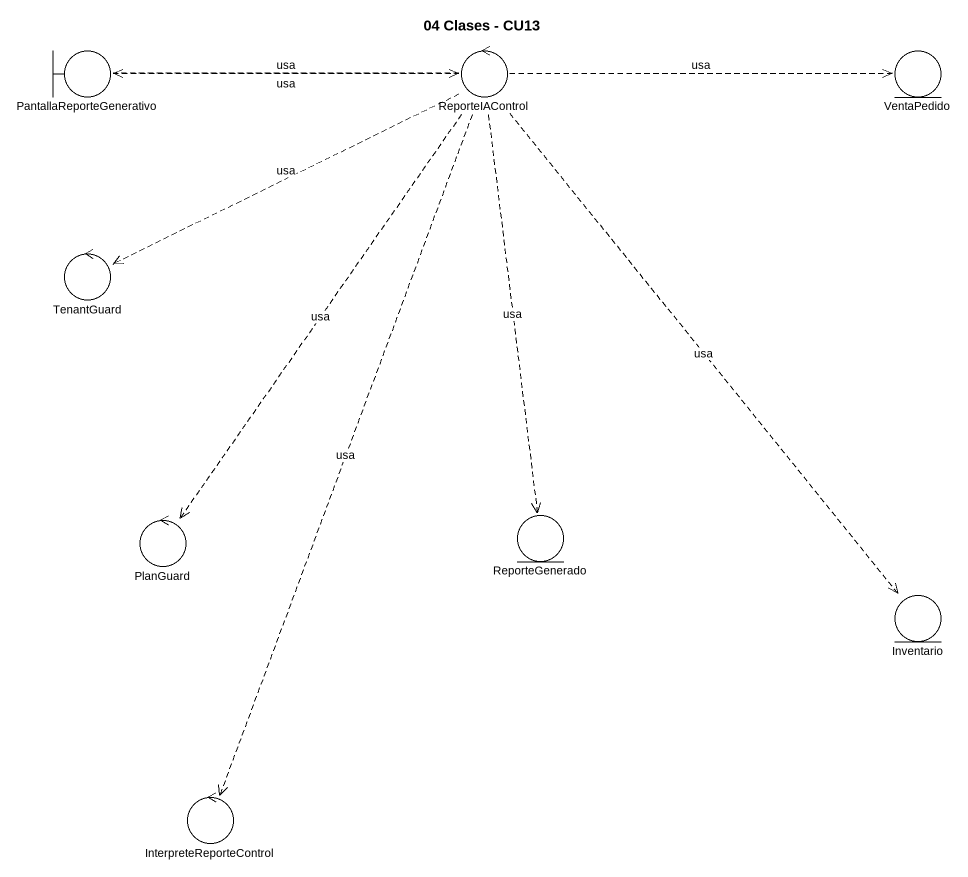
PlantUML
@startuml
title 04 Clases - CU13
boundary PantallaReporteGenerativo
control ReporteIAControl
entity VentaPedido
control TenantGuard
control PlanGuard
entity ReporteGenerado
entity Inventario
control InterpreteReporteControl
PantallaReporteGenerativo .right.> ReporteIAControl : usa
ReporteIAControl .left.> PantallaReporteGenerativo : usa
ReporteIAControl .right.> VentaPedido : usa
ReporteIAControl .left.> TenantGuard : usa
ReporteIAControl ..> PlanGuard : usa
ReporteIAControl ..> ReporteGenerado : usa
ReporteIAControl ..> Inventario : usa
ReporteIAControl ..> InterpreteReporteControl : usa
@enduml
